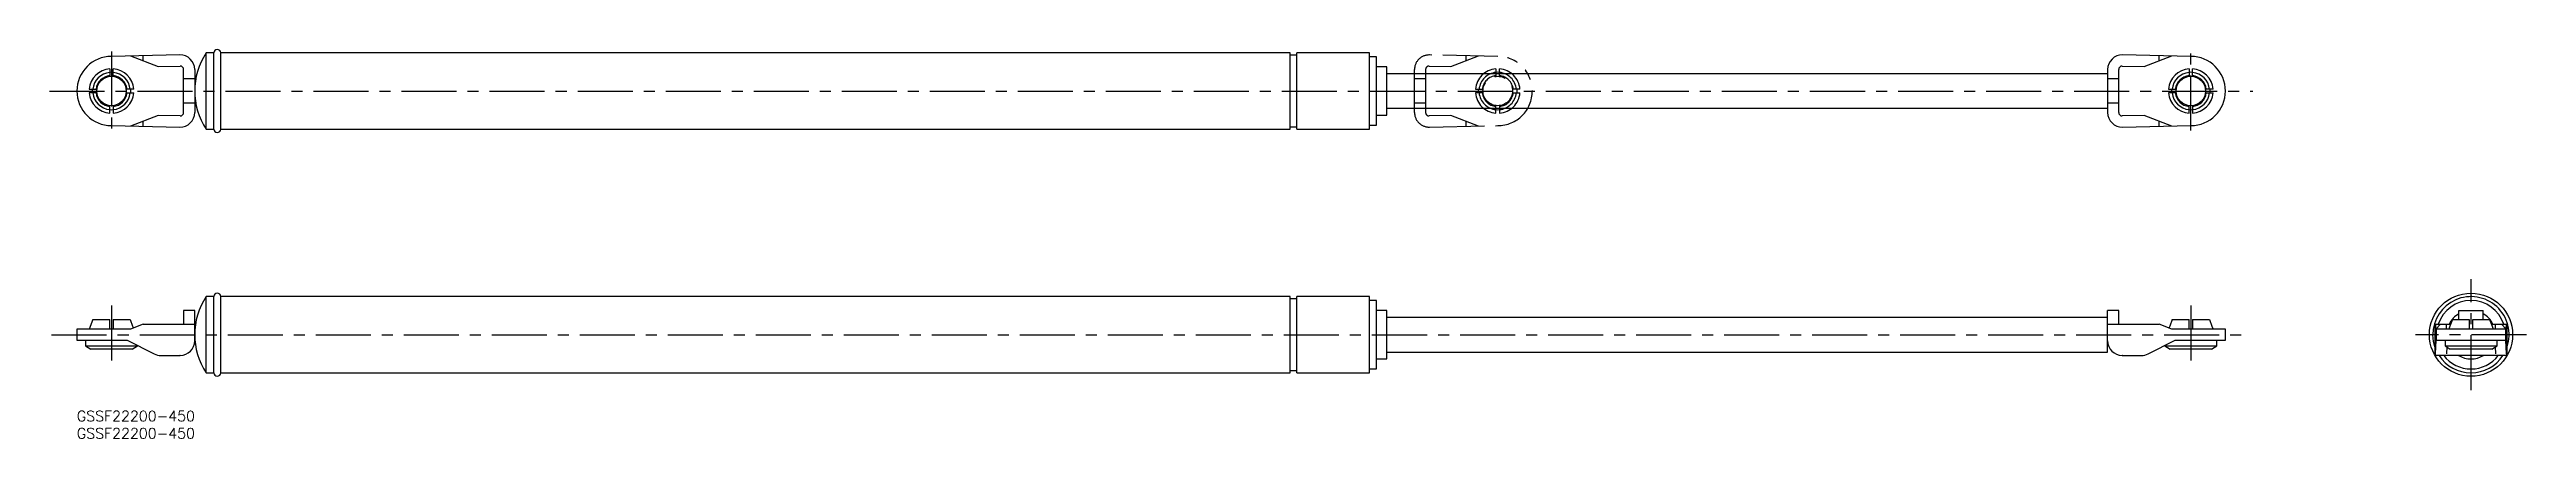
# Model space of a CAD drawing. Extents: x -8 to 707, y -8 to 104.
import ezdxf

# ---------------------------------------------------------------- set-up
doc = ezdxf.new("R2010")
doc.units = 0
doc.header["$LTSCALE"] = 0.5
doc.linetypes.add('CENTER', pattern=[50.8, 31.75, -6.35, 6.35, -6.35])
doc.linetypes.add('PHANTOM', pattern=[63.5, 31.75, -6.35, 6.35, -6.35, 6.35, -6.35])
for name, color, linetype in [('MSM_CENTER', 1, 'CENTER'), ('MSM_CONTINUOUS', 7, 'CONTINUOUS'), ('MSM_IMAGINARY', 6, 'PHANTOM'), ('MSM_PART_NUMBER', 7, 'CONTINUOUS')]:
    doc.layers.add(name, color=color, linetype=linetype)
doc.styles.get("Standard").update_dxf_attribs({"font": 'txt.shx', "height": 3, "bigfont": 'bigfont.shx'})

msp = doc.modelspace()

# ---------------------------------------------------------------- linework, layer by layer
at = {"layer": 'MSM_CENTER'}
for p, q in [((10, 103.85), (10, 80.98)), ((610, 80.98), (610, 103.85)), ((-7.89, 92.41), (627.89, 92.41)), ((690.86, 6), (690.86, 38)), ((10, 30.4), (10, 13.8)), ((610, 30.4), (610, 13.8)), ((-7.28, 22), (627.28, 22)), ((706.86, 22), (674.86, 22))]:
    msp.add_line(p, q, dxfattribs=at)
at = {"layer": 'MSM_CONTINUOUS'}
for p, q in [((29.71, 102.83), (10, 102.41)), ((15.5, 102.53), (23.5, 99.5)), ((19.09, 101.17), (19.09, 102.6)), ((39.5, 103.41), (37.3, 103.41)), ((37.3, 81.41), (37.3, 103.41)), ((39.5, 81.41), (39.5, 103.41)), ((350.1, 103.41), (41.5, 103.41)), ((41.5, 81.41), (41.5, 103.41)), ((350.1, 81.41), (350.1, 103.41)), ((352, 102.76), (350.1, 102.76)), ((373, 103.41), (352, 103.41)), ((352, 81.41), (352, 103.41)), ((373, 81.41), (373, 103.41)), ((375, 102.31), (373, 102.31)), ((375, 82.51), (375, 102.31)), ((610, 102.41), (590.29, 102.83)), ((596.5, 99.5), (604.5, 102.53)), ((600.91, 101.17), (600.91, 102.6)), ((9.5, 98.83), (9.5, 96.64)), ((9.5, 97.89), (10, 97.91)), ((10, 97.91), (10.5, 97.89)), ((10.5, 96.64), (10.5, 98.83)), ((23.5, 99.5), (29.78, 99.63)), ((30.8, 86.2), (30.8, 98.63)), ((34, 95.91), (30.8, 95.91)), ((34, 98.63), (34, 86.2)), ((378, 99.41), (375, 99.41)), ((378, 85.41), (378, 99.41)), ((586, 97.41), (378, 97.41)), ((586, 98.63), (586, 86.2)), ((589.2, 95.91), (586, 95.91)), ((589.2, 86.2), (589.2, 98.63)), ((590.22, 99.63), (596.5, 99.5)), ((609.5, 98.83), (609.5, 96.64)), ((609.5, 97.89), (610, 97.91)), ((610, 97.91), (610.5, 97.89)), ((610.5, 96.64), (610.5, 98.83)), ((3.58, 92.91), (5.78, 92.91)), ((5.78, 91.91), (3.58, 91.91)), ((4.5, 92.41), (4.52, 92.91)), ((4.52, 91.91), (4.5, 92.41)), ((9.5, 86), (9.5, 88.19)), ((10, 86.91), (9.5, 86.94)), ((10.5, 86.94), (10, 86.91)), ((10.5, 88.19), (10.5, 86)), ((16.42, 92.91), (14.22, 92.91)), ((14.22, 91.91), (16.42, 91.91)), ((15.48, 92.91), (15.5, 92.41)), ((15.5, 92.41), (15.48, 91.91)), ((34, 88.91), (30.8, 88.91)), ((378, 87.41), (586, 87.41)), ((589.2, 88.91), (586, 88.91)), ((603.58, 92.91), (605.78, 92.91)), ((605.78, 91.91), (603.58, 91.91)), ((604.5, 92.41), (604.52, 92.91)), ((604.52, 91.91), (604.5, 92.41)), ((609.5, 86), (609.5, 88.19)), ((610, 86.91), (609.5, 86.94)), ((610.5, 86.94), (610, 86.91)), ((610.5, 88.19), (610.5, 86)), ((616.42, 92.91), (614.22, 92.91)), ((614.22, 91.91), (616.42, 91.91)), ((615.48, 92.91), (615.5, 92.41)), ((615.5, 92.41), (615.48, 91.91)), ((10, 82.41), (29.71, 82)), ((23.5, 85.33), (15.5, 82.3)), ((19.09, 82.23), (19.09, 83.66)), ((29.78, 85.2), (23.5, 85.33)), ((37.3, 81.41), (39.5, 81.41)), ((41.5, 81.41), (350.1, 81.41)), ((350.1, 82.06), (352, 82.06)), ((352, 81.41), (373, 81.41)), ((373, 82.51), (375, 82.51)), ((375, 85.41), (378, 85.41)), ((596.5, 85.33), (590.22, 85.2)), ((590.29, 82), (610, 82.41)), ((604.5, 82.3), (596.5, 85.33)), ((600.91, 82.23), (600.91, 83.66)), ((34, 29), (30.8, 29)), ((30.8, 29), (30.8, 25)), ((34, 20.2), (34, 29)), ((39.5, 33), (37.3, 33)), ((37.3, 11), (37.3, 33)), ((39.5, 11), (39.5, 33)), ((350.1, 33), (41.5, 33)), ((41.5, 11), (41.5, 33)), ((350.1, 11), (350.1, 33)), ((352, 32.35), (350.1, 32.35)), ((373, 33), (352, 33)), ((352, 11), (352, 33)), ((373, 11), (373, 33)), ((375, 31.9), (373, 31.9)), ((375, 12.1), (375, 31.9)), ((378, 29), (375, 29)), ((378, 15), (378, 29)), ((586, 17), (586, 29)), ((589.2, 29), (586, 29)), ((589.2, 25), (589.2, 29)), ((687.36, 26.4), (687.36, 29)), ((687.36, 29), (694.36, 29)), ((694.36, 26.4), (694.36, 29)), ((0, 23.6), (0, 20.4)), ((15.5, 23.6), (0, 23.6)), ((4.62, 26.4), (3.58, 23.6)), ((4.62, 26.4), (9.5, 26.4)), ((9.5, 23.6), (9.5, 26.4)), ((10.5, 26.4), (15.38, 26.4)), ((10.5, 26.4), (10.5, 23.6)), ((15.38, 26.4), (16.09, 24.47)), ((19.09, 25), (15.5, 23.6)), ((16.09, 24.47), (16.3, 23.91)), ((19.09, 25), (34, 25)), ((586, 27), (378, 27)), ((586, 25), (586, 25.57)), ((586, 25), (600.91, 25)), ((604.5, 23.6), (600.91, 25)), ((603.91, 24.47), (603.7, 23.91)), ((604.62, 26.4), (603.91, 24.47)), ((620, 23.6), (604.5, 23.6)), ((604.62, 26.4), (609.5, 26.4)), ((609.5, 23.6), (609.5, 26.4)), ((610.5, 26.4), (610.5, 23.6)), ((610.5, 26.4), (615.38, 26.4)), ((615.38, 26.4), (616.09, 24.47)), ((616.09, 24.47), (616.42, 23.6)), ((620, 20.4), (620, 23.6)), ((680.03, 20.04), (679.86, 22)), ((680.45, 25), (680.45, 16)), ((680.45, 25), (684.96, 25)), ((680.45, 25), (680.45, 25)), ((680.74, 23.6), (680.67, 25)), ((682.1, 25), (680.74, 23.6)), ((680.86, 23.6), (680.74, 23.6)), ((700.86, 23.6), (680.86, 23.6)), ((680.86, 20.4), (680.86, 23.6)), ((683.78, 23.6), (683.78, 25)), ((684.76, 24.47), (684.44, 23.6)), ((685.48, 26.4), (684.76, 24.47)), ((685.48, 26.4), (690.36, 26.4)), ((690.36, 26.4), (690.36, 23.6)), ((691.36, 26.4), (696.23, 26.4)), ((691.36, 23.6), (691.36, 26.4)), ((696.23, 26.4), (696.95, 24.47)), ((696.76, 25), (701.27, 25)), ((696.95, 24.47), (697.28, 23.6)), ((697.94, 23.6), (697.94, 25)), ((699.61, 25), (700.97, 23.6)), ((700.86, 20.4), (700.86, 23.6)), ((700.97, 23.6), (700.86, 23.6)), ((700.97, 23.6), (701.05, 25)), ((701.27, 16), (701.27, 25)), ((701.27, 25), (701.27, 25)), ((0, 20.4), (14.54, 20.4)), ((2.5, 20.4), (2.5, 18.8)), ((2.5, 18.8), (4, 17.8)), ((2.5, 18.8), (17.5, 18.8)), ((16, 17.8), (4, 17.8)), ((14.54, 20.4), (22.3, 16.46)), ((16, 17.8), (17.5, 18.8)), ((17.5, 18.8), (17.5, 18.9)), ((24.2, 16), (29.71, 16)), ((29.8, 16), (29.71, 16)), ((375, 15), (378, 15)), ((378, 17), (586, 17)), ((590.29, 16), (590.2, 16)), ((590.29, 16), (595.8, 16)), ((597.7, 16.46), (605.46, 20.4)), ((602.5, 18.9), (602.5, 18.8)), ((602.5, 18.8), (604, 17.8)), ((602.5, 18.8), (617.5, 18.8)), ((616, 17.8), (604, 17.8)), ((605.46, 20.4), (620, 20.4)), ((616, 17.8), (617.5, 18.8)), ((617.5, 18.8), (617.5, 20.4)), ((680.45, 18.45), (680.03, 20.04)), ((701.27, 16), (680.45, 16)), ((680.56, 16), (680.56, 16)), ((680.56, 16), (680.57, 16)), ((680.57, 16.04), (680.58, 16.06)), ((680.57, 16.03), (680.57, 16.04)), ((680.57, 16.02), (680.57, 16.03)), ((680.57, 16.01), (680.57, 16.02)), ((680.57, 16), (680.57, 16.01)), ((680.57, 16.01), (680.57, 16.01)), ((680.58, 16.15), (680.59, 16.17)), ((680.58, 16.13), (680.58, 16.15)), ((680.58, 16.11), (680.58, 16.13)), ((680.58, 16.09), (680.58, 16.11)), ((680.58, 16.07), (680.58, 16.09)), ((680.58, 16.06), (680.58, 16.07)), ((680.59, 16.31), (680.6, 16.35)), ((680.59, 16.28), (680.59, 16.31)), ((680.59, 16.25), (680.59, 16.28)), ((680.59, 16.22), (680.59, 16.25)), ((680.59, 16.2), (680.59, 16.22)), ((680.59, 16.17), (680.59, 16.2)), ((680.6, 16.46), (680.76, 20.4)), ((680.6, 16.42), (680.6, 16.46)), ((680.6, 16.38), (680.6, 16.42)), ((680.6, 16.35), (680.6, 16.38)), ((680.76, 20.4), (700.95, 20.4)), ((683.36, 20.4), (683.36, 18.8)), ((683.36, 18.8), (684.86, 17.8)), ((683.36, 18.8), (698.36, 18.8)), ((683.88, 18.45), (683.8, 16.46)), ((696.86, 17.8), (684.86, 17.8)), ((696.86, 17.8), (698.36, 18.8)), ((697.83, 18.45), (697.91, 16.46)), ((698.36, 18.8), (698.36, 20.4)), ((701.11, 16.46), (700.95, 20.4)), ((701.11, 16.46), (701.12, 16.42)), ((701.12, 16.42), (701.12, 16.38)), ((701.12, 16.38), (701.12, 16.35)), ((701.12, 16.35), (701.12, 16.31)), ((701.12, 16.31), (701.12, 16.28)), ((701.12, 16.28), (701.12, 16.25)), ((701.12, 16.25), (701.13, 16.22)), ((701.13, 16.22), (701.13, 16.2)), ((701.13, 16.2), (701.13, 16.17)), ((701.13, 16.17), (701.13, 16.15)), ((701.13, 16.15), (701.13, 16.13)), ((701.13, 16.13), (701.13, 16.11)), ((701.13, 16.11), (701.14, 16.09)), ((701.14, 16.09), (701.14, 16.07)), ((701.14, 16.07), (701.14, 16.06)), ((701.14, 16.06), (701.14, 16.04)), ((701.14, 16.04), (701.14, 16.03)), ((701.14, 16.03), (701.14, 16.02)), ((701.14, 16.02), (701.15, 16.01)), ((701.15, 16.01), (701.15, 16.01)), ((701.15, 16.01), (701.15, 16)), ((701.15, 16), (701.15, 16)), ((701.15, 16), (701.15, 16)), ((37.3, 11), (39.5, 11)), ((41.5, 11), (350.1, 11)), ((350.1, 11.65), (352, 11.65)), ((352, 11), (373, 11)), ((373, 12.1), (375, 12.1))]:
    msp.add_line(p, q, dxfattribs=at)
for centre, radius in [((10, 92.41), 4.25), ((610, 92.41), 4.25), ((690.86, 22), 12)]:
    msp.add_circle(centre, radius, dxfattribs=at)
for centre, radius, start, end in [((10, 92.41), 10, 90, 270), ((29.8, 98.63), 4.2, 0, 91.19349), ((54, 92.41), 20, 146.63299, 213.36701), ((40.5, 103.41), 1, 0, 180), ((590.2, 98.63), 4.2, 88.80651, 180), ((610, 92.41), 10, 270, 90), ((10, 92.41), 6.44, 94.45407, 175.54593), ((10, 92.41), 5.4, 95.31277, 174.68723), ((10, 92.41), 4.5, 96.37937, 173.62063), ((10, 92.41), 6.44, 4.45407, 85.54593), ((10, 92.41), 5.4, 5.31277, 84.68723), ((10, 92.41), 4.5, 6.37937, 83.62063), ((29.8, 98.63), 1, 0, 91.19349), ((590.2, 98.63), 1, 88.80651, 180), ((610, 92.41), 6.44, 94.45407, 175.54593), ((610, 92.41), 5.4, 95.31277, 174.68723), ((610, 92.41), 4.5, 96.37937, 173.62063), ((610, 92.41), 6.44, 4.45407, 85.54593), ((610, 92.41), 5.4, 5.31277, 84.68723), ((610, 92.41), 4.5, 6.37937, 83.62063), ((10, 92.41), 6.44, 184.45407, 265.54593), ((10, 92.41), 5.4, 185.31277, 264.68723), ((10, 92.41), 4.5, 186.37937, 263.62063), ((10, 92.41), 5.4, 275.31277, 354.68723), ((10, 92.41), 6.44, 274.45407, 355.54593), ((10, 92.41), 4.5, 276.37937, 353.62063), ((29.8, 86.2), 4.2, 268.80651, 0), ((29.8, 86.2), 1, 268.80651, 0), ((590.2, 86.2), 4.2, 180, 271.19349), ((590.2, 86.2), 1, 180, 271.19349), ((610, 92.41), 6.44, 184.45407, 265.54593), ((610, 92.41), 5.4, 185.31277, 264.68723), ((610, 92.41), 4.5, 186.37937, 263.62063), ((610, 92.41), 4.5, 276.37937, 353.62063), ((610, 92.41), 5.4, 275.31277, 354.68723), ((610, 92.41), 6.44, 274.45407, 355.54593), ((40.5, 81.41), 1, 180, 0), ((54, 22), 20, 146.63299, 213.36701), ((40.5, 33), 1, 0, 180), ((690.86, 22), 11, 341.17491, 180), ((690.86, 22), 9.9, 17.6397, 162.3603), ((690.86, 22), 7, 120, 154.62307), ((690.86, 22), 7, 25.37693, 60), ((24.2, 20.2), 4.2, 243.03406, 270), ((29.8, 20.2), 4.2, 270, 0), ((590.2, 20.2), 4.2, 180, 270), ((595.8, 20.2), 4.2, 270, 296.96594), ((690.86, 22), 11, 213.05573, 326.94427), ((690.86, 22), 9.9, 217.3052, 322.6948), ((690.86, 22), 7, 238.99728, 301.00272), ((40.5, 11), 1, 180, 0)]:
    msp.add_arc(centre, radius, start, end, dxfattribs=at)
at = {"layer": 'MSM_IMAGINARY'}
for p, q in [((410, 102.41), (390.29, 102.83)), ((396.5, 99.5), (404.5, 102.53)), ((400.91, 101.17), (400.91, 102.6)), ((386, 86.2), (386, 98.63)), ((389.2, 95.91), (386, 95.91)), ((389.2, 98.63), (389.2, 86.2)), ((390.22, 99.63), (396.5, 99.5)), ((409.5, 98.83), (409.5, 96.64)), ((409.5, 97.89), (410, 97.91)), ((410, 97.91), (410.5, 97.89)), ((410.5, 96.64), (410.5, 98.83)), ((389.2, 88.91), (386, 88.91)), ((403.58, 92.91), (405.78, 92.91)), ((405.78, 91.91), (403.58, 91.91)), ((404.5, 92.41), (404.52, 92.91)), ((404.52, 91.91), (404.5, 92.41)), ((409.5, 86), (409.5, 88.19)), ((410, 86.91), (409.5, 86.94)), ((410.5, 86.94), (410, 86.91)), ((410.5, 88.19), (410.5, 86)), ((416.42, 92.91), (414.22, 92.91)), ((414.22, 91.91), (416.42, 91.91)), ((415.48, 92.91), (415.5, 92.41)), ((415.5, 92.41), (415.48, 91.91)), ((396.5, 85.33), (390.22, 85.2)), ((390.29, 82), (410, 82.41)), ((404.5, 82.3), (396.5, 85.33)), ((400.91, 82.23), (400.91, 83.66))]:
    msp.add_line(p, q, dxfattribs=at)
msp.add_circle((410, 92.41), 4.25, dxfattribs=at)
for centre, radius, start, end in [((390.2, 98.63), 4.2, 88.80651, 180), ((410, 92.41), 10, 270, 90), ((390.2, 98.63), 1, 88.80651, 180), ((410, 92.41), 6.44, 94.45407, 175.54593), ((410, 92.41), 5.4, 95.31277, 174.68723), ((410, 92.41), 4.5, 96.37937, 173.62063), ((410, 92.41), 6.44, 4.45407, 85.54593), ((410, 92.41), 5.4, 5.31277, 84.68723), ((410, 92.41), 4.5, 6.37937, 83.62063), ((390.2, 86.2), 4.2, 180, 271.19349), ((390.2, 86.2), 1, 180, 271.19349), ((410, 92.41), 6.44, 184.45407, 265.54593), ((410, 92.41), 5.4, 185.31277, 264.68723), ((410, 92.41), 4.5, 186.37937, 263.62063), ((410, 92.41), 4.5, 276.37937, 353.62063), ((410, 92.41), 5.4, 275.31277, 354.68723), ((410, 92.41), 6.44, 274.45407, 355.54593)]:
    msp.add_arc(centre, radius, start, end, dxfattribs=at)

# ---------------------------------------------------------------- texts
at = {"layer": 'MSM_PART_NUMBER', "char_height": 3, "width": 121.0942, "attachment_point": 1}
for insert in [(0, 0), (0, -5)]:
    msp.add_mtext('{GSSF22200-450}', dxfattribs=dict(at, insert=insert))

doc.saveas('drawing.dxf')
